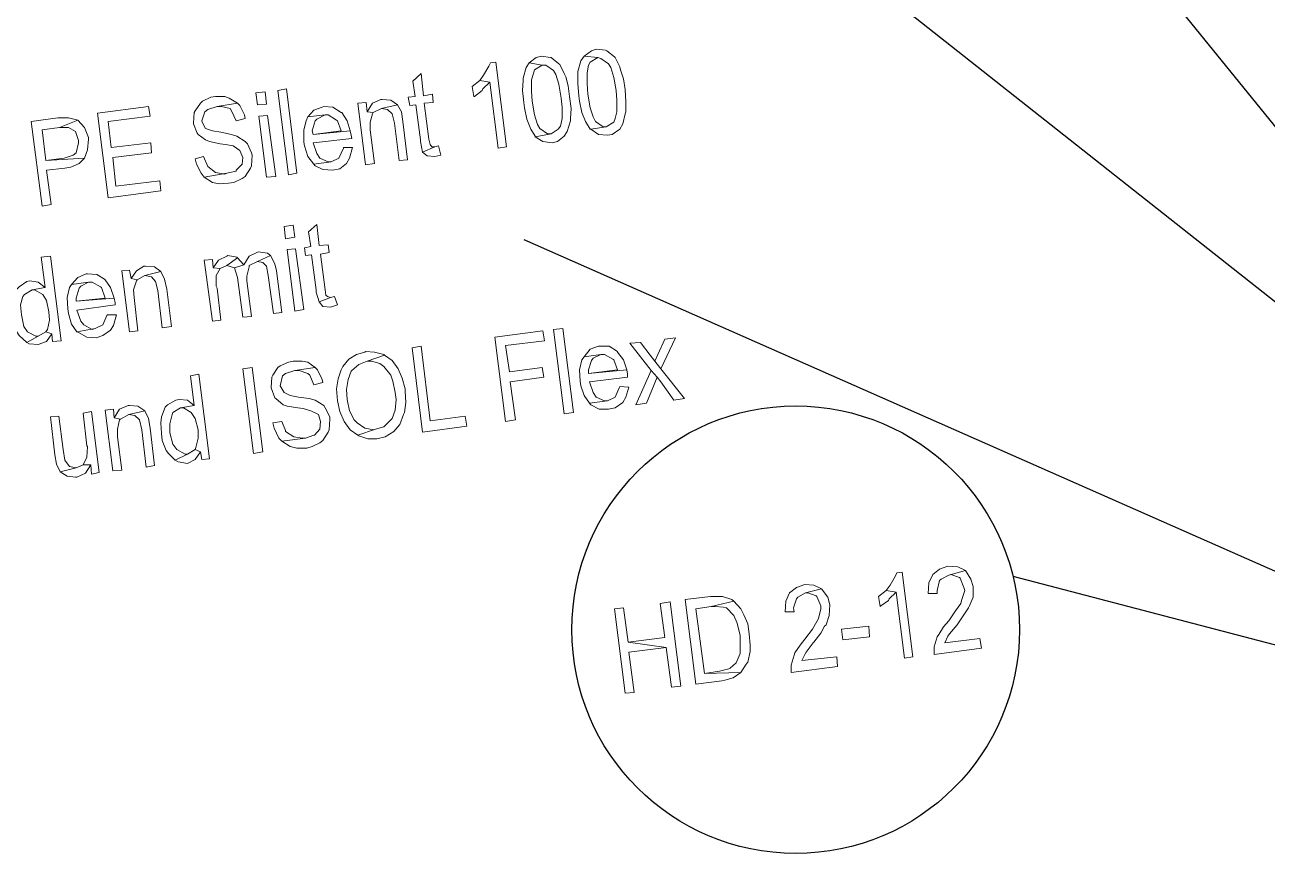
# Model space of a CAD drawing. Header units: metres. Extents: x 2713732.4 to 2713757.2, y 1226081.6 to 1226111.3.
# Drawn here: x 2713742.255 to 2713744.027, y 1226088.699 to 1226089.882 of the extents above; entities that cross this region are included whole.
import ezdxf

# ---------------------------------------------------------------- set-up
doc = ezdxf.new("R2010")
doc.units = ezdxf.units.M
doc.layers.add('einlagen_boden_erstes_og', color=7, linetype='Continuous', true_color=0x000000)

msp = doc.modelspace()

# ---------------------------------------------------------------- linework, layer by layer
at = {"layer": 'einlagen_boden_erstes_og', "color": 7, "linetype": 'Continuous', "lineweight": 25, "extrusion": (0.000477202, 0.001815, 0.999998)}
for p, q in [((2713744.6015, 1226089.0416, -0.1567), (2713743.7025, 1226090.1513, -0.1583)), ((2713743.253, 1226090.1068, -0.158), (2713744.6015, 1226089.0416, -0.1567)), ((2713742.9665, 1226089.5752, -0.1569), (2713744.6295, 1226088.841, -0.1564)), ((2713744.6295, 1226088.841, -0.1564), (2713743.6645, 1226089.0944, -0.1564))]:
    msp.add_line(p, q, dxfattribs=at)
at = {"layer": 'einlagen_boden_erstes_og', "color": 7, "lineweight": 0}
for points in [[(2713743.0698, 1226089.8466), (2713743.0633, 1226089.8445), (2713743.0525, 1226089.8369), (2713743.072, 1226089.8347), (2713743.0764, 1226089.8336), (2713743.0872, 1226089.826), (2713743.0905, 1226089.8206), (2713743.0948, 1226089.8064), (2713743.0981, 1226089.788), (2713743.0992, 1226089.7739), (2713743.0992, 1226089.7576), (2713743.097, 1226089.7478), (2713743.0948, 1226089.7424), (2713743.084, 1226089.7358), (2713743.0622, 1226089.7326), (2713743.0731, 1226089.725), (2713743.0861, 1226089.7239), (2713743.0926, 1226089.725), (2713743.1035, 1226089.7326), (2713743.1079, 1226089.7402), (2713743.1111, 1226089.7543), (2713743.1122, 1226089.7576), (2713743.1122, 1226089.7717), (2713743.1111, 1226089.7891), (2713743.1089, 1226089.8043), (2713743.1046, 1226089.8173), (2713743.1035, 1226089.8217), (2713743.097, 1226089.8347), (2713743.0959, 1226089.8358), (2713743.085, 1226089.8445), (2713743.0829, 1226089.8455)], [(2713742.9265, 1226089.8282), (2713742.9188, 1226089.8271), (2713742.9167, 1226089.8227), (2713742.9091, 1226089.8097), (2713742.9036, 1226089.8021), (2713742.9178, 1226089.7999), (2713742.9297, 1226089.7054), (2713742.9417, 1226089.7076)], [(2713742.9916, 1226089.8369), (2713742.984, 1226089.8347), (2713742.9742, 1226089.8271), (2713742.9927, 1226089.8238), (2713742.9981, 1226089.8238), (2713743.009, 1226089.8162), (2713743.0123, 1226089.8108), (2713743.0166, 1226089.7967), (2713743.0199, 1226089.7771), (2713743.021, 1226089.7641), (2713743.021, 1226089.7478), (2713743.0188, 1226089.7369), (2713743.0155, 1226089.7326), (2713743.0057, 1226089.7261), (2713742.9829, 1226089.7217), (2713742.9938, 1226089.7152), (2713743.0068, 1226089.713), (2713743.0144, 1226089.7152), (2713743.0242, 1226089.7228), (2713743.0286, 1226089.7293), (2713743.0329, 1226089.7445), (2713743.0329, 1226089.7478), (2713743.034, 1226089.7619), (2713743.0318, 1226089.7793), (2713743.0296, 1226089.7945), (2713743.0264, 1226089.8075), (2713743.0242, 1226089.8119), (2713743.0177, 1226089.8249), (2713743.0166, 1226089.826), (2713743.0057, 1226089.8347), (2713743.0047, 1226089.8347)], [(2713743.0525, 1226089.8369), (2713743.0481, 1226089.8303), (2713743.0438, 1226089.8151), (2713743.0438, 1226089.8119), (2713743.0438, 1226089.7978), (2713743.0449, 1226089.7804), (2713743.0459, 1226089.7728), (2713743.0492, 1226089.7565), (2713743.0546, 1226089.7434), (2713743.0611, 1226089.7326), (2713743.0622, 1226089.7326), (2713743.084, 1226089.7358), (2713743.0796, 1226089.7358), (2713743.0687, 1226089.7434), (2713743.0655, 1226089.75), (2713743.0611, 1226089.763), (2713743.0579, 1226089.7825), (2713743.0568, 1226089.7978), (2713743.0568, 1226089.813), (2713743.059, 1226089.8238), (2713743.0611, 1226089.8282), (2713743.072, 1226089.8347)], [(2713742.82, 1226089.8119), (2713742.8081, 1226089.801), (2713742.8113, 1226089.7793), (2713742.8015, 1226089.7782), (2713742.8037, 1226089.7663), (2713742.8124, 1226089.7673), (2713742.8189, 1226089.7174), (2713742.8189, 1226089.7152), (2713742.8222, 1226089.7), (2713742.8396, 1226089.7076), (2713742.8352, 1226089.7076), (2713742.833, 1226089.7109), (2713742.8309, 1226089.7185), (2713742.8243, 1226089.7695), (2713742.8374, 1226089.7706), (2713742.8363, 1226089.7825), (2713742.8233, 1226089.7804)], [(2713742.9742, 1226089.8271), (2713742.9699, 1226089.8206), (2713742.9656, 1226089.8054), (2713742.9656, 1226089.8021), (2713742.9645, 1226089.788), (2713742.9666, 1226089.7706), (2713742.9677, 1226089.763), (2713742.971, 1226089.7467), (2713742.9764, 1226089.7326), (2713742.9829, 1226089.7228), (2713742.9829, 1226089.7217), (2713743.0057, 1226089.7261), (2713743.0003, 1226089.7261), (2713742.9895, 1226089.7337), (2713742.9862, 1226089.7391), (2713742.9819, 1226089.7532), (2713742.9786, 1226089.7728), (2713742.9775, 1226089.7869), (2713742.9775, 1226089.8032), (2713742.9808, 1226089.814), (2713742.9819, 1226089.8173), (2713742.9927, 1226089.8238)], [(2713742.9036, 1226089.8021), (2713742.8928, 1226089.7934), (2713742.895, 1226089.7793), (2713742.896, 1226089.7793), (2713742.9069, 1226089.788), (2713742.908, 1226089.7902), (2713742.9178, 1226089.7999)], [(2713742.5267, 1226089.7793), (2713742.5202, 1226089.7782), (2713742.5083, 1226089.7728), (2713742.505, 1226089.7695), (2713742.4974, 1226089.7586), (2713742.4963, 1226089.7565), (2713742.4952, 1226089.7413), (2713742.4952, 1226089.7402), (2713742.5006, 1226089.7271), (2713742.5017, 1226089.725), (2713742.5126, 1226089.7174), (2713742.518, 1226089.7152), (2713742.5332, 1226089.7119), (2713742.5408, 1226089.7109), (2713742.5517, 1226089.7087), (2713742.5615, 1226089.7022), (2713742.5658, 1226089.6924), (2713742.5647, 1226089.6826), (2713742.556, 1226089.6739), (2713742.556, 1226089.6728), (2713742.543, 1226089.6696), (2713742.5104, 1226089.6641), (2713742.5224, 1226089.6565), (2713742.5321, 1226089.6544), (2713742.5452, 1226089.6555), (2713742.5528, 1226089.6565), (2713742.5647, 1226089.662), (2713742.5691, 1226089.6652), (2713742.5767, 1226089.6772), (2713742.5778, 1226089.6804), (2713742.5789, 1226089.6956), (2713742.5778, 1226089.6989), (2713742.5723, 1226089.7119), (2713742.5691, 1226089.7152), (2713742.5571, 1226089.7228), (2713742.5495, 1226089.725), (2713742.5343, 1226089.7282), (2713742.5224, 1226089.7304), (2713742.5126, 1226089.7337), (2713742.5072, 1226089.7434), (2713742.5072, 1226089.7445), (2713742.5115, 1226089.7576), (2713742.5159, 1226089.7608), (2713742.5289, 1226089.7652), (2713742.5582, 1226089.7695), (2713742.5463, 1226089.7771), (2713742.5398, 1226089.7793)], [(2713742.5973, 1226089.7858), (2713742.5843, 1226089.7847), (2713742.5865, 1226089.7673), (2713742.5995, 1226089.7684)], [(2713742.631, 1226089.6674), (2713742.6158, 1226089.788), (2713742.6277, 1226089.7902), (2713742.6429, 1226089.6696), (2713742.631, 1226089.6674)], [(2713742.7646, 1226089.7749), (2713742.7624, 1226089.7749), (2713742.7505, 1226089.7695), (2713742.7429, 1226089.7576), (2713742.7516, 1226089.7565), (2713742.7635, 1226089.7619), (2713742.7863, 1226089.7673), (2713742.7766, 1226089.7739)], [(2713742.4311, 1226089.7652), (2713742.3584, 1226089.7554), (2713742.3736, 1226089.6348), (2713742.4485, 1226089.6446), (2713742.4474, 1226089.6587), (2713742.3844, 1226089.6511), (2713742.3801, 1226089.6924), (2713742.4355, 1226089.6989), (2713742.4344, 1226089.713), (2713742.3779, 1226089.7065), (2713742.3736, 1226089.7434), (2713742.4333, 1226089.751)], [(2713742.5582, 1226089.7695), (2713742.5289, 1226089.7652), (2713742.5354, 1226089.7652), (2713742.5474, 1226089.7619), (2713742.5495, 1226089.7586), (2713742.556, 1226089.7445), (2713742.5691, 1226089.7478), (2713742.568, 1226089.7532), (2713742.5615, 1226089.7663)], [(2713742.681, 1226089.7652), (2713742.6788, 1226089.7641), (2713742.6668, 1226089.7597), (2713742.6582, 1226089.75), (2713742.6831, 1226089.7532), (2713742.6875, 1226089.7532), (2713742.6994, 1226089.7456), (2713742.7005, 1226089.7445), (2713742.7059, 1226089.7304), (2713742.6658, 1226089.725), (2713742.719, 1226089.7304), (2713742.7146, 1226089.7445), (2713742.707, 1226089.7565), (2713742.7059, 1226089.7565), (2713742.694, 1226089.7641)], [(2713742.7418, 1226089.7706), (2713742.7298, 1226089.7695), (2713742.7407, 1226089.6815), (2713742.7537, 1226089.6837), (2713742.7472, 1226089.7315), (2713742.7472, 1226089.7424), (2713742.7505, 1226089.7543), (2713742.7516, 1226089.7565), (2713742.7429, 1226089.7576)], [(2713742.7863, 1226089.7673), (2713742.7635, 1226089.7619), (2713742.7722, 1226089.7608), (2713742.7787, 1226089.7543), (2713742.782, 1226089.7413), (2713742.7885, 1226089.688), (2713742.8004, 1226089.6891), (2713742.7939, 1226089.7434), (2713742.7918, 1226089.7576)], [(2713742.3019, 1226089.7489), (2713742.2638, 1226089.7434), (2713742.2791, 1226089.6229), (2713742.2921, 1226089.625), (2713742.2856, 1226089.6739), (2713742.3116, 1226089.6772), (2713742.3203, 1226089.6783), (2713742.3323, 1226089.6837), (2713742.3399, 1226089.6913), (2713742.2845, 1226089.688), (2713742.2791, 1226089.7315), (2713742.304, 1226089.7348), (2713742.3301, 1226089.7456), (2713742.3301, 1226089.7456), (2713742.3171, 1226089.7489), (2713742.3149, 1226089.7489)], [(2713742.3301, 1226089.7456), (2713742.304, 1226089.7348), (2713742.3171, 1226089.7348), (2713742.3269, 1226089.7293), (2713742.3312, 1226089.7163), (2713742.3312, 1226089.713), (2713742.3279, 1226089.6989), (2713742.3236, 1226089.6956), (2713742.3106, 1226089.6913), (2713742.2845, 1226089.688), (2713742.3399, 1226089.6913), (2713742.3442, 1226089.7033), (2713742.3453, 1226089.7185), (2713742.3453, 1226089.7206), (2713742.3399, 1226089.7348), (2713742.3399, 1226089.7348)], [(2713742.6006, 1226089.7521), (2713742.5886, 1226089.751), (2713742.5995, 1226089.6641), (2713742.6125, 1226089.6652)], [(2713742.6582, 1226089.75), (2713742.656, 1226089.7445), (2713742.6527, 1226089.7315), (2713742.6527, 1226089.7141), (2713742.6538, 1226089.7087), (2713742.6582, 1226089.6935), (2713742.6668, 1226089.6826), (2713742.6918, 1226089.6859), (2713742.6875, 1226089.6859), (2713742.6755, 1226089.6913), (2713742.6712, 1226089.6978), (2713742.6658, 1226089.713), (2713742.7212, 1226089.7195), (2713742.7201, 1226089.7239), (2713742.719, 1226089.7304), (2713742.6658, 1226089.725), (2713742.6647, 1226089.7304), (2713742.669, 1226089.7445), (2713742.6712, 1226089.7467), (2713742.6831, 1226089.7532)], [(2713742.7092, 1226089.7065), (2713742.7092, 1226089.7054), (2713742.7027, 1226089.6913), (2713742.6918, 1226089.6859), (2713742.6668, 1226089.6826), (2713742.669, 1226089.6804), (2713742.6799, 1226089.675), (2713742.694, 1226089.6739), (2713742.7038, 1226089.6761), (2713742.7136, 1226089.6837), (2713742.7179, 1226089.6913), (2713742.7222, 1226089.7065)], [(2713742.845, 1226089.7087), (2713742.8396, 1226089.7076), (2713742.8222, 1226089.7), (2713742.8287, 1226089.6946), (2713742.8396, 1226089.6935), (2713742.8482, 1226089.6956)], [(2713742.5093, 1226089.6935), (2713742.4974, 1226089.6902), (2713742.4996, 1226089.6826), (2713742.5061, 1226089.6696), (2713742.5104, 1226089.6641), (2713742.543, 1226089.6696), (2713742.5398, 1226089.6685), (2713742.5267, 1226089.6707), (2713742.5267, 1226089.6707), (2713742.5159, 1226089.6794), (2713742.5159, 1226089.6794)], [(2713742.6375, 1226089.5957), (2713742.6245, 1226089.5935), (2713742.6267, 1226089.5762), (2713742.6397, 1226089.5783)], [(2713742.6712, 1226089.5968), (2713742.6592, 1226089.5859), (2713742.6625, 1226089.5653), (2713742.6538, 1226089.5631), (2713742.6549, 1226089.5523), (2713742.6636, 1226089.5534), (2713742.6701, 1226089.5034), (2713742.6701, 1226089.5001), (2713742.6744, 1226089.486), (2713742.6907, 1226089.4925), (2713742.6864, 1226089.4936), (2713742.6842, 1226089.4958), (2713742.6831, 1226089.5034), (2713742.6766, 1226089.5544), (2713742.6886, 1226089.5566), (2713742.6875, 1226089.5675), (2713742.6744, 1226089.5664)], [(2713742.6408, 1226089.562), (2713742.6288, 1226089.561), (2713742.6397, 1226089.473), (2713742.6527, 1226089.4751)], [(2713742.291, 1226089.5512), (2713742.278, 1226089.5501), (2713742.2834, 1226089.5066), (2713742.2649, 1226089.5034), (2713742.2682, 1226089.5034), (2713742.2801, 1226089.4969), (2713742.2856, 1226089.4882), (2713742.2888, 1226089.4719), (2713742.2899, 1226089.4599), (2713742.2867, 1226089.4469), (2713742.2845, 1226089.4436), (2713742.2932, 1226089.4404), (2713742.2943, 1226089.4295), (2713742.3062, 1226089.4306)], [(2713742.5224, 1226089.5468), (2713742.5104, 1226089.5457), (2713742.5224, 1226089.4588), (2713742.5343, 1226089.4599), (2713742.5289, 1226089.5056), (2713742.5278, 1226089.5088), (2713742.5278, 1226089.524), (2713742.5332, 1226089.5338), (2713742.5235, 1226089.5349)], [(2713742.5441, 1226089.5523), (2713742.543, 1226089.5512), (2713742.5311, 1226089.5457), (2713742.5235, 1226089.5349), (2713742.5332, 1226089.5338), (2713742.543, 1226089.5381), (2713742.5582, 1226089.549), (2713742.5571, 1226089.5501)], [(2713742.5582, 1226089.549), (2713742.543, 1226089.5381), (2713742.5539, 1226089.5349), (2713742.5669, 1226089.5392)], [(2713742.5875, 1226089.5577), (2713742.5854, 1226089.5566), (2713742.5745, 1226089.5512), (2713742.5669, 1226089.5392), (2713742.5539, 1226089.5349), (2713742.5539, 1226089.5349), (2713742.5582, 1226089.5208), (2713742.5658, 1226089.4643), (2713742.5778, 1226089.4654), (2713742.5713, 1226089.5164), (2713742.5713, 1226089.5229), (2713742.5745, 1226089.536), (2713742.5745, 1226089.5381), (2713742.5865, 1226089.5436), (2713742.6049, 1226089.5523), (2713742.6006, 1226089.5555)], [(2713742.6049, 1226089.5523), (2713742.5865, 1226089.5436), (2713742.5941, 1226089.5425), (2713742.5995, 1226089.5371), (2713742.6017, 1226089.524), (2713742.6093, 1226089.4697), (2713742.6212, 1226089.4708), (2713742.6136, 1226089.5305), (2713742.6114, 1226089.5403)], [(2713742.404, 1226089.5316), (2713742.3931, 1226089.5305), (2713742.404, 1226089.4436), (2713742.4159, 1226089.4447), (2713742.4105, 1226089.4925), (2713742.4094, 1226089.5034), (2713742.4137, 1226089.5164), (2713742.4148, 1226089.5175), (2713742.4061, 1226089.5197)], [(2713742.4268, 1226089.5371), (2713742.4246, 1226089.5371), (2713742.4137, 1226089.5305), (2713742.4061, 1226089.5197), (2713742.4148, 1226089.5175), (2713742.4257, 1226089.524), (2713742.4485, 1226089.5295), (2713742.4398, 1226089.536)], [(2713742.4485, 1226089.5295), (2713742.4257, 1226089.524), (2713742.4355, 1226089.5219), (2713742.4409, 1226089.5153), (2713742.4442, 1226089.5023), (2713742.4507, 1226089.4491), (2713742.4637, 1226089.4512), (2713742.4572, 1226089.5045), (2713742.4539, 1226089.5186)], [(2713742.2617, 1226089.5164), (2713742.2573, 1226089.5153), (2713742.2465, 1226089.5077), (2713742.2432, 1226089.5045), (2713742.2378, 1226089.4903), (2713742.2356, 1226089.4827), (2713742.2367, 1226089.4665), (2713742.2378, 1226089.4567), (2713742.2432, 1226089.4436), (2713742.2465, 1226089.4382), (2713742.2573, 1226089.4284), (2713742.2736, 1226089.4371), (2713742.2704, 1226089.4371), (2713742.2584, 1226089.4436), (2713742.253, 1226089.4512), (2713742.2497, 1226089.4675), (2713742.2486, 1226089.4817), (2713742.2519, 1226089.4936), (2713742.2541, 1226089.4969), (2713742.2649, 1226089.5034), (2713742.2834, 1226089.5066), (2713742.2736, 1226089.5142)], [(2713742.3214, 1226089.511), (2713742.3182, 1226089.5066), (2713742.3149, 1226089.4925), (2713742.316, 1226089.4762), (2713742.3171, 1226089.4697), (2713742.3214, 1226089.4545), (2713742.329, 1226089.4436), (2713742.3551, 1226089.448), (2713742.3507, 1226089.4469), (2713742.3388, 1226089.4534), (2713742.3345, 1226089.4588), (2713742.329, 1226089.4741), (2713742.3833, 1226089.4817), (2713742.3833, 1226089.4849), (2713742.3822, 1226089.4914), (2713742.3279, 1226089.4871), (2713742.3279, 1226089.4914), (2713742.3323, 1226089.5056), (2713742.3345, 1226089.5088), (2713742.3453, 1226089.5142)], [(2713742.3442, 1226089.5262), (2713742.3421, 1226089.5262), (2713742.3301, 1226089.5208), (2713742.3214, 1226089.511), (2713742.3453, 1226089.5142), (2713742.3507, 1226089.5142), (2713742.3627, 1226089.5077), (2713742.3638, 1226089.5066), (2713742.3692, 1226089.4914), (2713742.3279, 1226089.4871), (2713742.3822, 1226089.4914), (2713742.3768, 1226089.5066), (2713742.3692, 1226089.5175), (2713742.3681, 1226089.5186), (2713742.3573, 1226089.5251)], [(2713742.6962, 1226089.4936), (2713742.6907, 1226089.4925), (2713742.6744, 1226089.486), (2713742.6799, 1226089.4795), (2713742.6907, 1226089.4784), (2713742.7005, 1226089.4817)], [(2713742.3725, 1226089.4675), (2713742.3714, 1226089.4665), (2713742.366, 1226089.4534), (2713742.3551, 1226089.448), (2713742.329, 1226089.4436), (2713742.3312, 1226089.4426), (2713742.3431, 1226089.436), (2713742.3562, 1226089.435), (2713742.366, 1226089.4382), (2713742.3768, 1226089.4458), (2713742.3812, 1226089.4523), (2713742.3855, 1226089.4675)], [(2713742.2845, 1226089.4436), (2713742.2736, 1226089.4371), (2713742.2573, 1226089.4284), (2713742.2606, 1226089.4263), (2713742.2736, 1226089.4252), (2713742.2856, 1226089.4295), (2713742.2932, 1226089.4404)], [(2713742.9938, 1226089.4447), (2713742.9254, 1226089.436), (2713742.9406, 1226089.3155), (2713742.9547, 1226089.3176), (2713742.9471, 1226089.372), (2713742.9949, 1226089.3785), (2713742.9927, 1226089.3926), (2713742.946, 1226089.3861), (2713742.9406, 1226089.4241), (2713742.996, 1226089.4306)], [(2713743.0242, 1226089.3263), (2713743.009, 1226089.4469), (2713743.022, 1226089.448), (2713743.0372, 1226089.3285), (2713743.0242, 1226089.3263)], [(2713742.82, 1226089.423), (2713742.807, 1226089.4208), (2713742.8222, 1226089.3003), (2713742.8852, 1226089.3089), (2713742.883, 1226089.3231), (2713742.833, 1226089.3166)], [(2713743.0753, 1226089.423), (2713743.0731, 1226089.423), (2713743.0611, 1226089.4187), (2713743.0525, 1226089.4078), (2713743.0764, 1226089.4111), (2713743.0818, 1226089.4111), (2713743.0937, 1226089.4045), (2713743.0948, 1226089.4035), (2713743.1002, 1226089.3893), (2713743.059, 1226089.3839), (2713743.1133, 1226089.3893), (2713743.1089, 1226089.4035), (2713743.1002, 1226089.4143), (2713743.1002, 1226089.4154), (2713743.0883, 1226089.423)], [(2713743.1328, 1226089.4284), (2713743.1176, 1226089.4273), (2713743.148, 1226089.3882), (2713743.1567, 1226089.3785), (2713743.1622, 1226089.372), (2713743.1806, 1226089.3459), (2713743.1958, 1226089.3481), (2713743.1622, 1226089.3904), (2713743.1535, 1226089.4013), (2713743.147, 1226089.41)], [(2713743.1828, 1226089.435), (2713743.1676, 1226089.4328), (2713743.1578, 1226089.4111), (2713743.1535, 1226089.4013), (2713743.1622, 1226089.3904)], [(2713742.7407, 1226089.4154), (2713742.7396, 1226089.4143), (2713742.7277, 1226089.4111), (2713742.7168, 1226089.4045), (2713742.7081, 1226089.3937), (2713742.7059, 1226089.3893), (2713742.7016, 1226089.3763), (2713742.6994, 1226089.3622), (2713742.7005, 1226089.3448), (2713742.7005, 1226089.3448), (2713742.7038, 1226089.3296), (2713742.7103, 1226089.3155), (2713742.7103, 1226089.3155), (2713742.719, 1226089.3035), (2713742.7298, 1226089.2959), (2713742.7548, 1226089.3046), (2713742.7527, 1226089.3035), (2713742.7396, 1226089.3057), (2713742.7288, 1226089.3133), (2713742.7244, 1226089.3176), (2713742.7179, 1226089.3307), (2713742.7146, 1226089.347), (2713742.7136, 1226089.3611), (2713742.7157, 1226089.3752), (2713742.7201, 1226089.3872), (2713742.7212, 1226089.3882), (2713742.7309, 1226089.3969), (2713742.7429, 1226089.4013), (2713742.7679, 1226089.41), (2713742.7668, 1226089.4111), (2713742.7537, 1226089.4143)], [(2713742.7679, 1226089.41), (2713742.7429, 1226089.4013), (2713742.7494, 1226089.4013), (2713742.7613, 1226089.398), (2713742.7668, 1226089.3937), (2713742.7766, 1226089.3817), (2713742.7798, 1226089.373), (2713742.7831, 1226089.3567), (2713742.7842, 1226089.347), (2713742.7831, 1226089.3318), (2713742.7787, 1226089.3198), (2713742.7766, 1226089.3176), (2713742.7668, 1226089.3079), (2713742.7548, 1226089.3046), (2713742.7298, 1226089.2959), (2713742.7309, 1226089.2948), (2713742.744, 1226089.2905), (2713742.757, 1226089.2905), (2713742.757, 1226089.2905), (2713742.7689, 1226089.2937), (2713742.7809, 1226089.3013), (2713742.7809, 1226089.3013), (2713742.7896, 1226089.3111), (2713742.795, 1226089.3252), (2713742.7961, 1226089.3285), (2713742.7983, 1226089.3426), (2713742.7972, 1226089.3589), (2713742.7972, 1226089.3622), (2713742.7928, 1226089.3774), (2713742.7874, 1226089.3904), (2713742.7874, 1226089.3904), (2713742.7787, 1226089.4024)], [(2713743.0525, 1226089.4078), (2713743.0492, 1226089.4035), (2713743.0459, 1226089.3893), (2713743.047, 1226089.373), (2713743.0481, 1226089.3665), (2713743.0525, 1226089.3524), (2713743.0601, 1226089.3415), (2713743.0861, 1226089.3448), (2713743.0818, 1226089.3448), (2713743.0698, 1226089.3502), (2713743.0655, 1226089.3567), (2713743.0601, 1226089.372), (2713743.1144, 1226089.3785), (2713743.1144, 1226089.3828), (2713743.1133, 1226089.3893), (2713743.059, 1226089.3839), (2713743.059, 1226089.3893), (2713743.0633, 1226089.4024), (2713743.0655, 1226089.4056), (2713743.0764, 1226089.4111)], [(2713742.581, 1226089.2698), (2713742.5658, 1226089.3904), (2713742.5789, 1226089.3926), (2713742.5941, 1226089.272), (2713742.581, 1226089.2698)], [(2713742.6375, 1226089.4013), (2713742.631, 1226089.4002), (2713742.619, 1226089.3948), (2713742.6158, 1226089.3926), (2713742.6082, 1226089.3817), (2713742.6071, 1226089.3785), (2713742.606, 1226089.3643), (2713742.606, 1226089.3633), (2713742.6114, 1226089.3491), (2713742.6125, 1226089.3481), (2713742.6234, 1226089.3394), (2713742.6288, 1226089.3372), (2713742.644, 1226089.335), (2713742.6516, 1226089.3339), (2713742.6625, 1226089.3307), (2713742.6734, 1226089.3252), (2713742.6766, 1226089.3155), (2713742.6755, 1226089.3046), (2713742.6679, 1226089.2959), (2713742.6668, 1226089.2959), (2713742.6549, 1226089.2916), (2713742.6212, 1226089.2872), (2713742.6332, 1226089.2796), (2713742.6429, 1226089.2774), (2713742.6571, 1226089.2774), (2713742.6647, 1226089.2796), (2713742.6755, 1226089.2851), (2713742.6799, 1226089.2883), (2713742.6875, 1226089.3003), (2713742.6886, 1226089.3035), (2713742.6897, 1226089.3187), (2713742.6897, 1226089.322), (2713742.6831, 1226089.335), (2713742.681, 1226089.3383), (2713742.669, 1226089.3459), (2713742.6603, 1226089.3481), (2713742.6451, 1226089.3502), (2713742.6332, 1226089.3524), (2713742.6245, 1226089.3567), (2713742.619, 1226089.3665), (2713742.619, 1226089.3665), (2713742.6223, 1226089.3806), (2713742.6267, 1226089.3839), (2713742.6397, 1226089.3882), (2713742.669, 1226089.3926), (2713742.6582, 1226089.4002), (2713742.6505, 1226089.4013)], [(2713742.669, 1226089.3926), (2713742.6397, 1226089.3882), (2713742.6462, 1226089.3882), (2713742.6582, 1226089.3839), (2713742.6614, 1226089.3817), (2713742.6668, 1226089.3676), (2713742.6799, 1226089.3709), (2713742.6788, 1226089.3752), (2713742.6723, 1226089.3893)], [(2713743.148, 1226089.3882), (2713743.1263, 1226089.3394), (2713743.1415, 1226089.3415), (2713743.1567, 1226089.3785)], [(2713742.5028, 1226089.3828), (2713742.4909, 1226089.3806), (2713742.4963, 1226089.3383), (2713742.4768, 1226089.335), (2713742.4811, 1226089.335), (2713742.492, 1226089.3285), (2713742.4974, 1226089.3198), (2713742.5017, 1226089.3035), (2713742.5017, 1226089.2916), (2713742.4985, 1226089.2785), (2713742.4974, 1226089.2753), (2713742.505, 1226089.272), (2713742.5072, 1226089.2612), (2713742.518, 1226089.2622)], [(2713743.1035, 1226089.3654), (2713743.1024, 1226089.3633), (2713743.097, 1226089.3502), (2713743.0861, 1226089.3448), (2713743.0601, 1226089.3415), (2713743.0622, 1226089.3394), (2713743.0742, 1226089.3328), (2713743.0872, 1226089.3328), (2713743.097, 1226089.335), (2713743.1079, 1226089.3426), (2713743.1122, 1226089.3502), (2713743.1165, 1226089.3643)], [(2713742.3812, 1226089.3328), (2713742.3692, 1226089.3318), (2713742.3801, 1226089.2449), (2713742.3931, 1226089.2459), (2713742.3866, 1226089.2937), (2713742.3866, 1226089.3046), (2713742.3899, 1226089.3176), (2713742.3909, 1226089.3187), (2713742.3822, 1226089.3209)], [(2713742.404, 1226089.3383), (2713742.4018, 1226089.3383), (2713742.3899, 1226089.3328), (2713742.3822, 1226089.3209), (2713742.3909, 1226089.3187), (2713742.4029, 1226089.3252), (2713742.4257, 1226089.3307), (2713742.4159, 1226089.3372)], [(2713742.4746, 1226089.347), (2713742.4702, 1226089.3459), (2713742.4583, 1226089.3394), (2713742.455, 1226089.3361), (2713742.4496, 1226089.322), (2713742.4485, 1226089.3133), (2713742.4496, 1226089.2981), (2713742.4507, 1226089.2883), (2713742.4561, 1226089.2742), (2713742.4594, 1226089.2698), (2713742.4691, 1226089.2601), (2713742.4865, 1226089.2688), (2713742.4833, 1226089.2688), (2713742.4713, 1226089.2753), (2713742.4659, 1226089.2829), (2713742.4615, 1226089.2992), (2713742.4615, 1226089.3122), (2713742.4648, 1226089.3252), (2713742.4659, 1226089.3285), (2713742.4768, 1226089.335), (2713742.4963, 1226089.3383), (2713742.4865, 1226089.3459)], [(2713742.303, 1226089.3231), (2713742.291, 1226089.322), (2713742.2975, 1226089.2677), (2713742.2997, 1226089.2546), (2713742.3051, 1226089.2438), (2713742.3279, 1226089.2492), (2713742.3182, 1226089.2514), (2713742.3116, 1226089.2601), (2713742.3095, 1226089.2753)], [(2713742.3497, 1226089.3296), (2713742.3377, 1226089.3274), (2713742.3431, 1226089.2807), (2713742.3442, 1226089.2796), (2713742.3431, 1226089.2644), (2713742.3377, 1226089.2536), (2713742.3486, 1226089.2536), (2713742.3497, 1226089.2405), (2713742.3605, 1226089.2427)], [(2713742.4257, 1226089.3307), (2713742.4029, 1226089.3252), (2713742.4116, 1226089.3242), (2713742.4181, 1226089.3176), (2713742.4214, 1226089.3035), (2713742.4279, 1226089.2503), (2713742.4398, 1226089.2525), (2713742.4333, 1226089.3057), (2713742.4311, 1226089.3198)], [(2713742.6212, 1226089.3155), (2713742.6082, 1226089.3133), (2713742.6104, 1226089.3057), (2713742.6169, 1226089.2916), (2713742.6212, 1226089.2872), (2713742.6549, 1226089.2916), (2713742.6505, 1226089.2916), (2713742.6386, 1226089.2937), (2713742.6386, 1226089.2937), (2713742.6267, 1226089.3013), (2713742.6267, 1226089.3024)], [(2713742.4974, 1226089.2753), (2713742.4865, 1226089.2688), (2713742.4691, 1226089.2601), (2713742.4735, 1226089.2579), (2713742.4865, 1226089.2557), (2713742.4974, 1226089.2612), (2713742.505, 1226089.272)], [(2713742.3377, 1226089.2536), (2713742.3279, 1226089.2492), (2713742.3051, 1226089.2438), (2713742.3149, 1226089.2373), (2713742.3269, 1226089.2362), (2713742.329, 1226089.2362), (2713742.341, 1226089.2416), (2713742.3486, 1226089.2536)], [(2713743.5717, 1226089.1091), (2713743.5597, 1226089.1047), (2713743.55, 1226089.0971), (2713743.5445, 1226089.0852), (2713743.5434, 1226089.07), (2713743.5565, 1226089.07), (2713743.5565, 1226089.0743), (2713743.5597, 1226089.0884), (2713743.5619, 1226089.0906), (2713743.5728, 1226089.096), (2713743.5967, 1226089.1026), (2713743.5858, 1226089.108)], [(2713743.5967, 1226089.1026), (2713743.5728, 1226089.096), (2713743.576, 1226089.0971), (2713743.588, 1226089.0928), (2713743.5891, 1226089.0917), (2713743.5945, 1226089.0787), (2713743.5956, 1226089.0743), (2713743.5912, 1226089.0602), (2713743.5901, 1226089.0559), (2713743.5825, 1226089.045), (2713743.5728, 1226089.0309), (2713743.5652, 1226089.0222), (2713743.5586, 1226089.0113), (2713743.5565, 1226089.0081), (2713743.5521, 1226088.9939), (2713743.5521, 1226088.9831), (2713743.6195, 1226088.9918), (2713743.6173, 1226089.0059), (2713743.5673, 1226088.9994), (2713743.5717, 1226089.0091), (2713743.5738, 1226089.0124), (2713743.5847, 1226089.0254), (2713743.5847, 1226089.0254), (2713743.5945, 1226089.0396), (2713743.601, 1226089.0493), (2713743.6021, 1226089.0515), (2713743.6075, 1226089.0645), (2713743.6075, 1226089.0798), (2713743.6043, 1226089.0906)], [(2713743.5065, 1226089.1004), (2713743.4989, 1226089.0993), (2713743.4967, 1226089.095), (2713743.4891, 1226089.0819), (2713743.4837, 1226089.0743), (2713743.4978, 1226089.0721), (2713743.5098, 1226088.9776), (2713743.5217, 1226088.9798)], [(2713743.3675, 1226089.083), (2713743.3555, 1226089.0787), (2713743.3457, 1226089.0711), (2713743.3403, 1226089.0591), (2713743.3392, 1226089.0439), (2713743.3523, 1226089.0439), (2713743.3512, 1226089.0493), (2713743.3555, 1226089.0624), (2713743.3577, 1226089.0645), (2713743.3685, 1226089.0711), (2713743.3914, 1226089.0765), (2713743.3805, 1226089.0819)], [(2713743.3914, 1226089.0765), (2713743.3685, 1226089.0711), (2713743.3718, 1226089.0711), (2713743.3838, 1226089.0667), (2713743.3848, 1226089.0656), (2713743.3903, 1226089.0526), (2713743.3903, 1226089.0483), (2713743.387, 1226089.0341), (2713743.3848, 1226089.0298), (2713743.3783, 1226089.0189), (2713743.3675, 1226089.0048), (2713743.3609, 1226088.9961), (2713743.3533, 1226088.9853), (2713743.3523, 1226088.982), (2713743.3479, 1226088.9679), (2713743.3479, 1226088.957), (2713743.4142, 1226088.9657), (2713743.4131, 1226088.9798), (2713743.3631, 1226088.9744), (2713743.3675, 1226088.9831), (2713743.3696, 1226088.9863), (2713743.3794, 1226088.9994), (2713743.3805, 1226089.0005), (2713743.3903, 1226089.0135), (2713743.3957, 1226089.0233), (2713743.3979, 1226089.0254), (2713743.4022, 1226089.0385), (2713743.4033, 1226089.0537), (2713743.4001, 1226089.0645)], [(2713743.4837, 1226089.0743), (2713743.4728, 1226089.0656), (2713743.475, 1226089.0515), (2713743.4761, 1226089.0526), (2713743.4869, 1226089.0602), (2713743.488, 1226089.0624), (2713743.4978, 1226089.0721)], [(2713743.1089, 1226089.0493), (2713743.0959, 1226089.0483), (2713743.1111, 1226088.9277), (2713743.1241, 1226088.9288), (2713743.1165, 1226088.9863), (2713743.1698, 1226088.9929), (2713743.1155, 1226089.0005)], [(2713743.1752, 1226089.058), (2713743.1611, 1226089.0559), (2713743.1676, 1226089.007), (2713743.1155, 1226089.0005), (2713743.1698, 1226088.9929), (2713743.1774, 1226088.9364), (2713743.1904, 1226088.9375)], [(2713743.2328, 1226089.0656), (2713743.1969, 1226089.0613), (2713743.2121, 1226088.9407), (2713743.2491, 1226088.9451), (2713743.2534, 1226088.9461), (2713743.2654, 1226088.9494), (2713743.2654, 1226088.9494), (2713743.2762, 1226088.957), (2713743.2762, 1226088.957), (2713743.2241, 1226088.9559), (2713743.2121, 1226089.0483), (2713743.2339, 1226089.0515), (2713743.2664, 1226089.0591), (2713743.2632, 1226089.0613), (2713743.2501, 1226089.0656), (2713743.2458, 1226089.0656)], [(2713743.2664, 1226089.0591), (2713743.2339, 1226089.0515), (2713743.2393, 1226089.0515), (2713743.2512, 1226089.0504), (2713743.2556, 1226089.0493), (2713743.2664, 1226089.0385), (2713743.2708, 1226089.0276), (2713743.2751, 1226089.0102), (2713743.2751, 1226089.0015), (2713743.2751, 1226088.9874), (2713743.2751, 1226088.9842), (2713743.2697, 1226088.9711), (2713743.261, 1226088.9635), (2713743.2588, 1226088.9624), (2713743.2458, 1226088.9592), (2713743.2241, 1226088.9559), (2713743.2762, 1226088.957), (2713743.2838, 1226088.969), (2713743.286, 1226088.9722), (2713743.2893, 1226088.9874), (2713743.2893, 1226088.9961), (2713743.2882, 1226089.0124), (2713743.286, 1226089.0265), (2713743.2806, 1226089.0396), (2713743.2762, 1226089.0483)], [(2713743.4218, 1226089.0037), (2713743.4196, 1226089.0189), (2713743.4587, 1226089.0233), (2713743.4598, 1226089.0081), (2713743.4218, 1226089.0037)]]:
    msp.add_lwpolyline(points, close=True, dxfattribs=at)
at = {"layer": 'einlagen_boden_erstes_og', "color": 7, "linetype": 'Continuous', "lineweight": 25, "extrusion": (0.000477202, 0.001815, 0.999998)}
msp.add_circle((2713743.0454, 1226084.6481, 3520.5086), 0.3193, dxfattribs=at)

doc.saveas('drawing.dxf')
